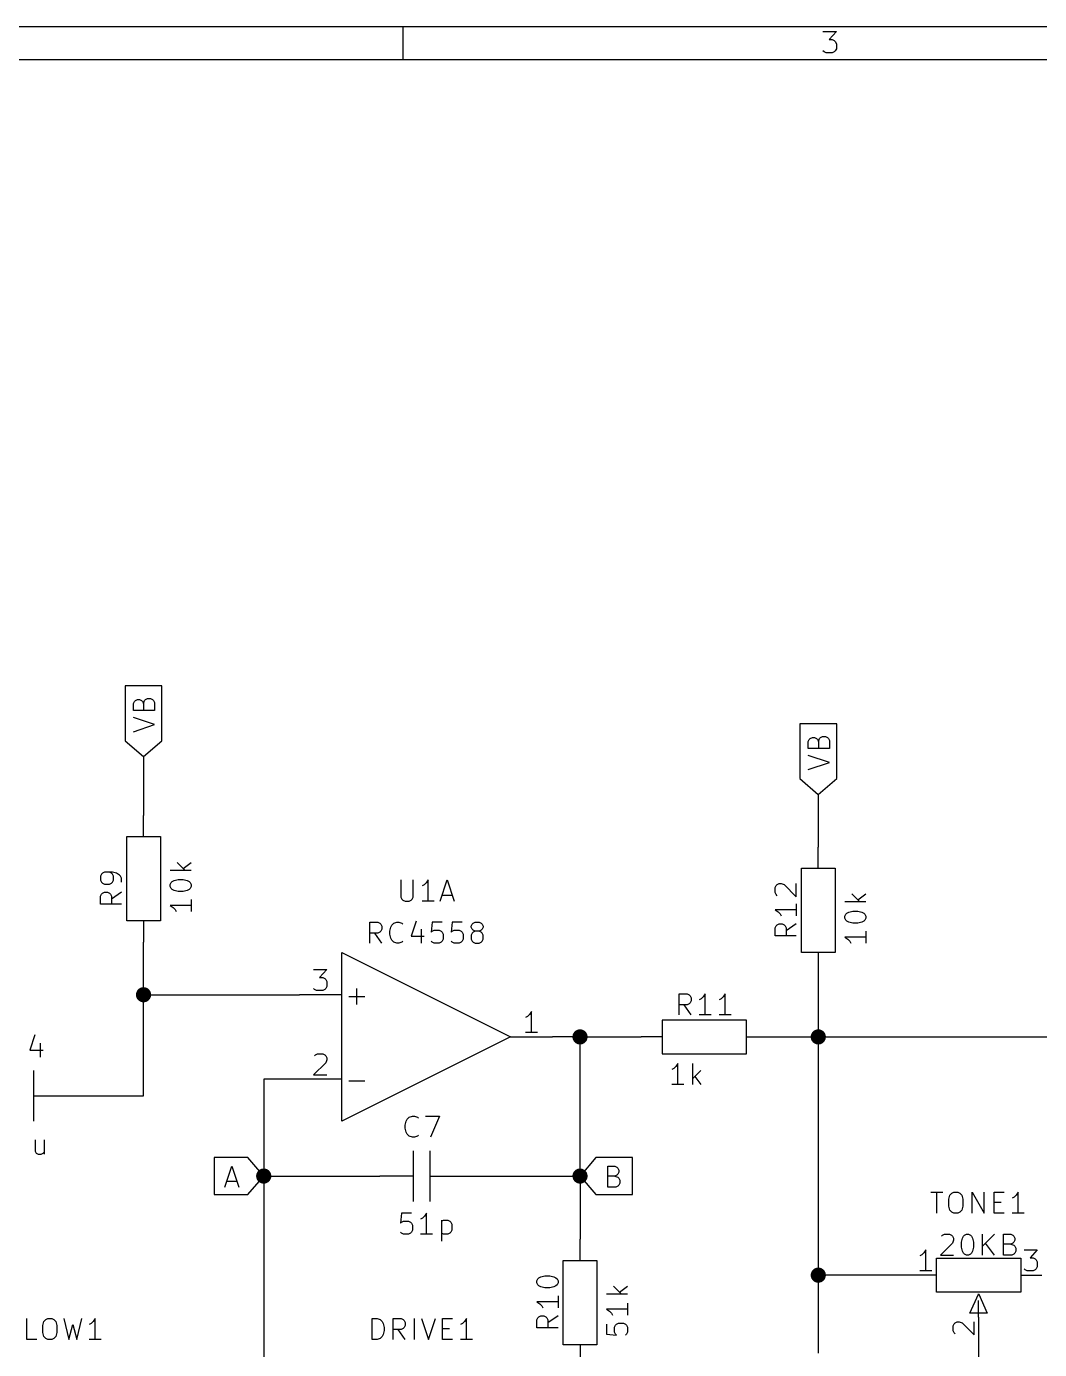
# Model space of a CAD drawing. Extents: x 0.4 to 11.3, y -11.3 to -0.4.
# Drawn here: x 3.437 to 5.84, y -3.531 to -0.394 of the extents above; entities that cross this region are included whole.
import ezdxf

# ---------------------------------------------------------------- set-up
doc = ezdxf.new("R2010")
doc.units = 0
doc.header["$MEASUREMENT"] = 0
for name, color, linetype in [('CYAN2', 4, 'CONTINUOUS'), ('GREEN3', 91, 'CONTINUOUS'), ('LYELLOW', 51, 'CONTINUOUS'), ('RED2', 1, 'CONTINUOUS'), ('RED3', 11, 'CONTINUOUS')]:
    doc.layers.add(name, color=color, linetype=linetype)

msp = doc.modelspace()

# ---------------------------------------------------------------- linework, layer by layer
at = {"layer": 'CYAN2', "linetype": 'CONTINUOUS'}
for p, q in [((3.79447, -2.37599), (3.81352, -2.39504)), ((3.80876, -2.39028), (3.8278, -2.37599)), ((3.61519, -2.40385), (3.6128, -2.40861)), ((3.6128, -2.40861), (3.6128, -2.41813)), ((3.61757, -2.40146), (3.61519, -2.40385)), ((3.62233, -2.39908), (3.61757, -2.40146)), ((3.64137, -2.39908), (3.62233, -2.39908)), ((3.639, -2.40146), (3.63423, -2.39908)), ((3.64137, -2.40385), (3.639, -2.40146)), ((3.6509, -2.40146), (3.64137, -2.39908)), ((3.64376, -2.40861), (3.64137, -2.40385)), ((3.64376, -2.41813), (3.64376, -2.40861)), ((3.65804, -2.40623), (3.6509, -2.40146)), ((3.66043, -2.40861), (3.65804, -2.40623)), ((3.6628, -2.41337), (3.66043, -2.40861)), ((3.6628, -2.42289), (3.6628, -2.41337)), ((3.8278, -2.39504), (3.7778, -2.39504)), ((3.6128, -2.41813), (3.61519, -2.42289)), ((3.61519, -2.42289), (3.61757, -2.42528)), ((3.61757, -2.42528), (3.62233, -2.42765)), ((3.61757, -2.44908), (3.62233, -2.4467)), ((3.62233, -2.42765), (3.63423, -2.42765)), ((3.62233, -2.4467), (3.62947, -2.4467)), ((3.62947, -2.4467), (3.63423, -2.44908)), ((3.63423, -2.42765), (3.639, -2.42528)), ((3.639, -2.42528), (3.64137, -2.42289)), ((3.6628, -2.4467), (3.639, -2.46337)), ((3.64137, -2.42289), (3.64376, -2.41813)), ((3.7778, -2.42837), (3.78019, -2.42361)), ((3.7778, -2.43313), (3.7778, -2.42837)), ((3.78019, -2.43789), (3.7778, -2.43313)), ((3.78019, -2.42361), (3.78257, -2.42123)), ((3.78257, -2.44028), (3.78019, -2.43789)), ((3.78257, -2.42123), (3.78733, -2.41885)), ((3.78733, -2.44266), (3.78257, -2.44028)), ((3.78733, -2.41885), (3.79685, -2.41646)), ((3.79685, -2.44504), (3.78733, -2.44266)), ((3.79685, -2.41646), (3.80876, -2.41646)), ((3.80876, -2.44504), (3.79685, -2.44504)), ((3.80876, -2.41646), (3.81828, -2.41885)), ((3.81828, -2.44266), (3.80876, -2.44504)), ((3.81828, -2.41885), (3.82304, -2.42123)), ((3.82304, -2.44028), (3.81828, -2.44266)), ((3.82304, -2.42123), (3.82543, -2.42361)), ((3.82543, -2.43789), (3.82304, -2.44028)), ((3.82543, -2.42361), (3.8278, -2.42837)), ((3.8278, -2.43313), (3.82543, -2.43789)), ((3.8278, -2.42837), (3.8278, -2.43313)), ((4.32547, -2.4178), (4.32547, -2.45828)), ((4.32547, -2.4178), (4.32547, -2.45828)), ((4.35404, -2.45828), (4.35404, -2.4178)), ((4.35404, -2.45828), (4.35404, -2.4178)), ((4.38024, -2.42971), (4.37548, -2.43209)), ((4.38024, -2.42971), (4.37548, -2.43209)), ((4.385, -2.42495), (4.38024, -2.42971)), ((4.385, -2.42495), (4.38024, -2.42971)), ((4.38976, -2.4178), (4.385, -2.42495)), ((4.38976, -2.4178), (4.385, -2.42495)), ((4.38976, -2.4678), (4.38976, -2.4178)), ((4.38976, -2.4678), (4.38976, -2.4178)), ((4.41833, -2.4678), (4.435, -2.4178)), ((4.41833, -2.4678), (4.435, -2.4178)), ((4.435, -2.4178), (4.45167, -2.4678)), ((4.435, -2.4178), (4.45167, -2.4678)), ((5.2128, -2.43599), (5.21519, -2.43123)), ((5.2128, -2.4479), (5.2128, -2.43599)), ((5.21519, -2.43123), (5.21757, -2.42885)), ((5.21757, -2.42885), (5.22233, -2.42647)), ((5.22233, -2.42647), (5.22709, -2.42647)), ((5.22709, -2.42647), (5.23423, -2.42885)), ((5.23423, -2.42885), (5.2628, -2.45742)), ((5.2628, -2.45742), (5.2628, -2.42647)), ((3.6128, -2.45623), (3.61519, -2.45146)), ((3.6128, -2.47528), (3.6128, -2.45623)), ((3.6628, -2.47528), (3.6128, -2.47528)), ((3.61519, -2.45146), (3.61757, -2.44908)), ((3.63423, -2.44908), (3.63661, -2.45146)), ((3.63661, -2.45146), (3.639, -2.45623)), ((3.639, -2.45623), (3.639, -2.47528)), ((3.8278, -2.47837), (3.7778, -2.47837)), ((3.7778, -2.47837), (3.78495, -2.48313)), ((3.8278, -2.46408), (3.8278, -2.49265)), ((4.32547, -2.45828), (4.32785, -2.46304)), ((4.32547, -2.45828), (4.32785, -2.46304)), ((4.32785, -2.46304), (4.33024, -2.46543)), ((4.32785, -2.46304), (4.33024, -2.46543)), ((4.33024, -2.46543), (4.335, -2.4678)), ((4.33024, -2.46543), (4.335, -2.4678)), ((4.335, -2.4678), (4.34452, -2.4678)), ((4.335, -2.4678), (4.34452, -2.4678)), ((4.34452, -2.4678), (4.34928, -2.46543)), ((4.34452, -2.4678), (4.34928, -2.46543)), ((4.34928, -2.46543), (4.35167, -2.46304)), ((4.34928, -2.46543), (4.35167, -2.46304)), ((4.35167, -2.46304), (4.35404, -2.45828)), ((4.35167, -2.46304), (4.35404, -2.45828)), ((4.40405, -2.4678), (4.37548, -2.4678)), ((4.40405, -2.4678), (4.37548, -2.4678)), ((4.42309, -2.45352), (4.4469, -2.45352)), ((4.42309, -2.45352), (4.4469, -2.45352)), ((5.21519, -2.45266), (5.2128, -2.4479)), ((5.21757, -2.45504), (5.21519, -2.45266)), ((5.2628, -2.47409), (5.2628, -2.50266)), ((5.4278, -2.47004), (5.3778, -2.47004)), ((5.39447, -2.45099), (5.41352, -2.47004)), ((5.40876, -2.46528), (5.4278, -2.45099)), ((3.78495, -2.48313), (3.78971, -2.48789)), ((3.78971, -2.48789), (3.79209, -2.49265)), ((5.2628, -2.48837), (5.2128, -2.48837)), ((5.2128, -2.48837), (5.21995, -2.49313)), ((5.21995, -2.49313), (5.22471, -2.4979)), ((5.22471, -2.4979), (5.22709, -2.50266)), ((5.3778, -2.50337), (5.38019, -2.49861)), ((5.3778, -2.50813), (5.3778, -2.50337)), ((5.38019, -2.51289), (5.3778, -2.50813)), ((5.38019, -2.49861), (5.38257, -2.49623)), ((5.38257, -2.49623), (5.38733, -2.49385)), ((5.38733, -2.49385), (5.39685, -2.49146)), ((5.39685, -2.49146), (5.40876, -2.49146)), ((5.40876, -2.49146), (5.41828, -2.49385)), ((5.41828, -2.49385), (5.42304, -2.49623)), ((5.42304, -2.49623), (5.42543, -2.49861)), ((5.42543, -2.49861), (5.4278, -2.50337)), ((5.4278, -2.50813), (5.42543, -2.51289)), ((5.4278, -2.50337), (5.4278, -2.50813)), ((4.25167, -2.5678), (4.25167, -2.5178)), ((4.25167, -2.5178), (4.27071, -2.5178)), ((4.25167, -2.5678), (4.25167, -2.5178)), ((4.25167, -2.5178), (4.27071, -2.5178)), ((4.27071, -2.5178), (4.27548, -2.52019)), ((4.27071, -2.5178), (4.27548, -2.52019)), ((4.27548, -2.52019), (4.27786, -2.52257)), ((4.27548, -2.52019), (4.27786, -2.52257)), ((4.27786, -2.53923), (4.27548, -2.54161)), ((4.27786, -2.53923), (4.27548, -2.54161)), ((4.27786, -2.52257), (4.28024, -2.52733)), ((4.27786, -2.52257), (4.28024, -2.52733)), ((4.28024, -2.53447), (4.27786, -2.53923)), ((4.28024, -2.53447), (4.27786, -2.53923)), ((4.28024, -2.52733), (4.28024, -2.53447)), ((4.28024, -2.52733), (4.28024, -2.53447)), ((4.29929, -2.53923), (4.30167, -2.52971)), ((4.29929, -2.53923), (4.30167, -2.52971)), ((4.29929, -2.54637), (4.29929, -2.53923)), ((4.29929, -2.54637), (4.29929, -2.53923)), ((4.30167, -2.52971), (4.30405, -2.52495)), ((4.30167, -2.52971), (4.30405, -2.52495)), ((4.30405, -2.52495), (4.30881, -2.52019)), ((4.30405, -2.52495), (4.30881, -2.52019)), ((4.30881, -2.52019), (4.31595, -2.5178)), ((4.30881, -2.52019), (4.31595, -2.5178)), ((4.31595, -2.5178), (4.32071, -2.5178)), ((4.31595, -2.5178), (4.32071, -2.5178)), ((4.32071, -2.5178), (4.32786, -2.52019)), ((4.32071, -2.5178), (4.32786, -2.52019)), ((4.32786, -2.52019), (4.33024, -2.52257)), ((4.32786, -2.52019), (4.33024, -2.52257)), ((4.36119, -2.51543), (4.34929, -2.55114)), ((4.36119, -2.51543), (4.34929, -2.55114)), ((4.37309, -2.53447), (4.37309, -2.5678)), ((4.37309, -2.53447), (4.37309, -2.5678)), ((4.39928, -2.5178), (4.39691, -2.54161)), ((4.39928, -2.5178), (4.39691, -2.54161)), ((4.39691, -2.54161), (4.39928, -2.53923)), ((4.39691, -2.54161), (4.39928, -2.53923)), ((4.42309, -2.5178), (4.39928, -2.5178)), ((4.42309, -2.5178), (4.39928, -2.5178)), ((4.39928, -2.53923), (4.40405, -2.53685)), ((4.39928, -2.53923), (4.40405, -2.53685)), ((4.40405, -2.53685), (4.41595, -2.53685)), ((4.40405, -2.53685), (4.41595, -2.53685)), ((4.41595, -2.53685), (4.42071, -2.53923)), ((4.41595, -2.53685), (4.42071, -2.53923)), ((4.42071, -2.53923), (4.42309, -2.54161)), ((4.42071, -2.53923), (4.42309, -2.54161)), ((4.4469, -2.5178), (4.44452, -2.54161)), ((4.4469, -2.5178), (4.44452, -2.54161)), ((4.44452, -2.54161), (4.4469, -2.53923)), ((4.44452, -2.54161), (4.4469, -2.53923)), ((4.47071, -2.5178), (4.4469, -2.5178)), ((4.47071, -2.5178), (4.4469, -2.5178)), ((4.4469, -2.53923), (4.45167, -2.53685)), ((4.4469, -2.53923), (4.45167, -2.53685)), ((4.45167, -2.53685), (4.46357, -2.53685)), ((4.45167, -2.53685), (4.46357, -2.53685)), ((4.46357, -2.53685), (4.46833, -2.53923)), ((4.46357, -2.53685), (4.46833, -2.53923)), ((4.46833, -2.53923), (4.47071, -2.54161)), ((4.46833, -2.53923), (4.47071, -2.54161)), ((4.49214, -2.52733), (4.49452, -2.52257)), ((4.49214, -2.52733), (4.49452, -2.52257)), ((4.49214, -2.52971), (4.49214, -2.52733)), ((4.49214, -2.52971), (4.49214, -2.52733)), ((4.49452, -2.53447), (4.49214, -2.52971)), ((4.49452, -2.53447), (4.49214, -2.52971)), ((4.49452, -2.52257), (4.4969, -2.52019)), ((4.49452, -2.52257), (4.4969, -2.52019)), ((4.4969, -2.53685), (4.49452, -2.53447)), ((4.4969, -2.53685), (4.49452, -2.53447)), ((4.4969, -2.52019), (4.50167, -2.5178)), ((4.4969, -2.52019), (4.50167, -2.5178)), ((4.50167, -2.53923), (4.4969, -2.53685)), ((4.50167, -2.53923), (4.4969, -2.53685)), ((4.50167, -2.53923), (4.4969, -2.54161)), ((4.50167, -2.53923), (4.4969, -2.54161)), ((4.50167, -2.5178), (4.51119, -2.5178)), ((4.50167, -2.5178), (4.51119, -2.5178)), ((4.51119, -2.53923), (4.50167, -2.53923)), ((4.51119, -2.53923), (4.50167, -2.53923)), ((4.51119, -2.5178), (4.51595, -2.52019)), ((4.51119, -2.5178), (4.51595, -2.52019)), ((4.51595, -2.53685), (4.51119, -2.53923)), ((4.51595, -2.53685), (4.51119, -2.53923)), ((4.51595, -2.54161), (4.51119, -2.53923)), ((4.51595, -2.54161), (4.51119, -2.53923)), ((4.51595, -2.52019), (4.51833, -2.52257)), ((4.51595, -2.52019), (4.51833, -2.52257)), ((4.51833, -2.53447), (4.51595, -2.53685)), ((4.51833, -2.53447), (4.51595, -2.53685)), ((4.51833, -2.52257), (4.52071, -2.52733)), ((4.51833, -2.52257), (4.52071, -2.52733)), ((4.52071, -2.52971), (4.51833, -2.53447)), ((4.52071, -2.52971), (4.51833, -2.53447)), ((4.52071, -2.52733), (4.52071, -2.52971)), ((4.52071, -2.52733), (4.52071, -2.52971)), ((5.2128, -2.53123), (5.21519, -2.52647)), ((5.2128, -2.55028), (5.2128, -2.53123)), ((5.21519, -2.52647), (5.21757, -2.52409)), ((5.21757, -2.52409), (5.22233, -2.52171)), ((5.22233, -2.52171), (5.22947, -2.52171)), ((5.22947, -2.52171), (5.23423, -2.52409)), ((5.23423, -2.52409), (5.23661, -2.52647)), ((5.23661, -2.52647), (5.239, -2.53123)), ((5.2628, -2.52171), (5.239, -2.53837)), ((5.239, -2.53123), (5.239, -2.55028)), ((5.38257, -2.51528), (5.38019, -2.51289)), ((5.38733, -2.51766), (5.38257, -2.51528)), ((5.39685, -2.52004), (5.38733, -2.51766)), ((5.40876, -2.52004), (5.39685, -2.52004)), ((5.41828, -2.51766), (5.40876, -2.52004)), ((5.42304, -2.51528), (5.41828, -2.51766)), ((5.42543, -2.51289), (5.42304, -2.51528)), ((5.4278, -2.53908), (5.4278, -2.56765)), ((4.27071, -2.544), (4.25167, -2.544)), ((4.27071, -2.544), (4.25167, -2.544)), ((4.28024, -2.5678), (4.26357, -2.544)), ((4.28024, -2.5678), (4.26357, -2.544)), ((4.27548, -2.54161), (4.27071, -2.544)), ((4.27548, -2.54161), (4.27071, -2.544)), ((4.30167, -2.5559), (4.29929, -2.54637)), ((4.30167, -2.5559), (4.29929, -2.54637)), ((4.30405, -2.56066), (4.30167, -2.5559)), ((4.30405, -2.56066), (4.30167, -2.5559)), ((4.30881, -2.56543), (4.30405, -2.56066)), ((4.30881, -2.56543), (4.30405, -2.56066)), ((4.31595, -2.5678), (4.30881, -2.56543)), ((4.31595, -2.5678), (4.30881, -2.56543)), ((4.32071, -2.5678), (4.31595, -2.5678)), ((4.32071, -2.5678), (4.31595, -2.5678)), ((4.32786, -2.56543), (4.32071, -2.5678)), ((4.32786, -2.56543), (4.32071, -2.5678)), ((4.33024, -2.56304), (4.32786, -2.56543)), ((4.33024, -2.56304), (4.32786, -2.56543)), ((4.34929, -2.55114), (4.38024, -2.55114)), ((4.34929, -2.55114), (4.38024, -2.55114)), ((4.39928, -2.56543), (4.39691, -2.56304)), ((4.39928, -2.56543), (4.39691, -2.56304)), ((4.40405, -2.5678), (4.39928, -2.56543)), ((4.40405, -2.5678), (4.39928, -2.56543)), ((4.41595, -2.5678), (4.40405, -2.5678)), ((4.41595, -2.5678), (4.40405, -2.5678)), ((4.42071, -2.56543), (4.41595, -2.5678)), ((4.42071, -2.56543), (4.41595, -2.5678)), ((4.42309, -2.56304), (4.42071, -2.56543)), ((4.42309, -2.56304), (4.42071, -2.56543)), ((4.42309, -2.54161), (4.42548, -2.54637)), ((4.42309, -2.54161), (4.42548, -2.54637)), ((4.42548, -2.55828), (4.42309, -2.56304)), ((4.42548, -2.55828), (4.42309, -2.56304)), ((4.42548, -2.54637), (4.42548, -2.55828)), ((4.42548, -2.54637), (4.42548, -2.55828)), ((4.4469, -2.56543), (4.44452, -2.56304)), ((4.4469, -2.56543), (4.44452, -2.56304)), ((4.45167, -2.5678), (4.4469, -2.56543)), ((4.45167, -2.5678), (4.4469, -2.56543)), ((4.46357, -2.5678), (4.45167, -2.5678)), ((4.46357, -2.5678), (4.45167, -2.5678)), ((4.46833, -2.56543), (4.46357, -2.5678)), ((4.46833, -2.56543), (4.46357, -2.5678)), ((4.47071, -2.56304), (4.46833, -2.56543)), ((4.47071, -2.56304), (4.46833, -2.56543)), ((4.47071, -2.54161), (4.47309, -2.54637)), ((4.47071, -2.54161), (4.47309, -2.54637)), ((4.47309, -2.55828), (4.47071, -2.56304)), ((4.47309, -2.55828), (4.47071, -2.56304)), ((4.47309, -2.54637), (4.47309, -2.55828)), ((4.47309, -2.54637), (4.47309, -2.55828)), ((4.49452, -2.544), (4.49214, -2.54876)), ((4.49452, -2.544), (4.49214, -2.54876)), ((4.49214, -2.54876), (4.49214, -2.55828)), ((4.49214, -2.54876), (4.49214, -2.55828)), ((4.49214, -2.55828), (4.49452, -2.56304)), ((4.49214, -2.55828), (4.49452, -2.56304)), ((4.4969, -2.54161), (4.49452, -2.544)), ((4.4969, -2.54161), (4.49452, -2.544)), ((4.49452, -2.56304), (4.4969, -2.56543)), ((4.49452, -2.56304), (4.4969, -2.56543)), ((4.4969, -2.56543), (4.50167, -2.5678)), ((4.4969, -2.56543), (4.50167, -2.5678)), ((4.50167, -2.5678), (4.51119, -2.5678)), ((4.50167, -2.5678), (4.51119, -2.5678)), ((4.51119, -2.5678), (4.51595, -2.56543)), ((4.51119, -2.5678), (4.51595, -2.56543)), ((4.51833, -2.544), (4.51595, -2.54161)), ((4.51833, -2.544), (4.51595, -2.54161)), ((4.51595, -2.56543), (4.51833, -2.56304)), ((4.51595, -2.56543), (4.51833, -2.56304)), ((4.52071, -2.54876), (4.51833, -2.544)), ((4.52071, -2.54876), (4.51833, -2.544)), ((4.51833, -2.56304), (4.52071, -2.55828)), ((4.51833, -2.56304), (4.52071, -2.55828)), ((4.52071, -2.55828), (4.52071, -2.54876)), ((4.52071, -2.55828), (4.52071, -2.54876)), ((5.2628, -2.55028), (5.2128, -2.55028)), ((5.4278, -2.55337), (5.3778, -2.55337)), ((5.3778, -2.55337), (5.38495, -2.55813)), ((5.38495, -2.55813), (5.38971, -2.56289)), ((5.38971, -2.56289), (5.39209, -2.56765)), ((4.2019, -2.69408), (4.24, -2.69408)), ((4.2019, -2.69408), (4.24, -2.69408)), ((4.22095, -2.71313), (4.22095, -2.67504)), ((4.22095, -2.71313), (4.22095, -2.67504)), ((4.98472, -2.7378), (4.98472, -2.6878)), ((4.98472, -2.6878), (5.00376, -2.6878)), ((5.00376, -2.6878), (5.00853, -2.69019)), ((5.00853, -2.69019), (5.01091, -2.69257)), ((5.01091, -2.69257), (5.01329, -2.69733)), ((5.01329, -2.69733), (5.01329, -2.70447)), ((5.04186, -2.69495), (5.0371, -2.69971)), ((5.04662, -2.6878), (5.04186, -2.69495)), ((5.04662, -2.7378), (5.04662, -2.6878)), ((5.08948, -2.69495), (5.08472, -2.69971)), ((5.09424, -2.6878), (5.08948, -2.69495)), ((5.09424, -2.7378), (5.09424, -2.6878)), ((5.00376, -2.714), (4.98472, -2.714)), ((5.01329, -2.7378), (4.99662, -2.714)), ((5.00853, -2.71161), (5.00376, -2.714)), ((5.01091, -2.70923), (5.00853, -2.71161)), ((5.01329, -2.70447), (5.01091, -2.70923)), ((5.0371, -2.69971), (5.03234, -2.70209)), ((5.08472, -2.69971), (5.07996, -2.70209)), ((5.06091, -2.7378), (5.03234, -2.7378)), ((5.10853, -2.7378), (5.07996, -2.7378)), ((3.45761, -2.78543), (3.44571, -2.82114)), ((3.45761, -2.78543), (3.44571, -2.82114)), ((3.44571, -2.82114), (3.47666, -2.82114)), ((3.44571, -2.82114), (3.47666, -2.82114)), ((3.46952, -2.80447), (3.46952, -2.8378)), ((3.46952, -2.80447), (3.46952, -2.8378)), ((4.98162, -2.8528), (4.97686, -2.85995)), ((4.98162, -2.9028), (4.98162, -2.8528)), ((5.01733, -2.9028), (5.01733, -2.8528)), ((4.9721, -2.86471), (4.96734, -2.86709)), ((4.97686, -2.85995), (4.9721, -2.86471)), ((5.03638, -2.86947), (5.01733, -2.88852)), ((5.0221, -2.88376), (5.03638, -2.9028)), ((4.2019, -2.89408), (4.24, -2.89408)), ((4.2019, -2.89408), (4.24, -2.89408)), ((4.99591, -2.9028), (4.96734, -2.9028)), ((4.34047, -2.98495), (4.34524, -2.98019)), ((4.34047, -2.98495), (4.34524, -2.98019)), ((4.34524, -2.98019), (4.35238, -2.9778)), ((4.34524, -2.98019), (4.35238, -2.9778)), ((4.35238, -2.9778), (4.35714, -2.9778)), ((4.35238, -2.9778), (4.35714, -2.9778)), ((4.35714, -2.9778), (4.36428, -2.98019)), ((4.35714, -2.9778), (4.36428, -2.98019)), ((4.36428, -2.98019), (4.36666, -2.98257)), ((4.36428, -2.98019), (4.36666, -2.98257)), ((4.38333, -2.9778), (4.41666, -2.9778)), ((4.38333, -2.9778), (4.41666, -2.9778)), ((4.41666, -2.9778), (4.39524, -3.0278)), ((4.41666, -2.9778), (4.39524, -3.0278)), ((4.33571, -2.99923), (4.33809, -2.98971)), ((4.33571, -2.99923), (4.33809, -2.98971)), ((4.33571, -3.00637), (4.33571, -2.99923)), ((4.33571, -3.00637), (4.33571, -2.99923)), ((4.33809, -3.0159), (4.33571, -3.00637)), ((4.33809, -3.0159), (4.33571, -3.00637)), ((4.33809, -2.98971), (4.34047, -2.98495)), ((4.33809, -2.98971), (4.34047, -2.98495)), ((3.45809, -3.03447), (3.45809, -3.06066)), ((3.45809, -3.03447), (3.45809, -3.06066)), ((3.47952, -3.03447), (3.47952, -3.0678)), ((3.47952, -3.03447), (3.47952, -3.0678)), ((4.34047, -3.02066), (4.33809, -3.0159)), ((4.34047, -3.02066), (4.33809, -3.0159)), ((4.34524, -3.02543), (4.34047, -3.02066)), ((4.34524, -3.02543), (4.34047, -3.02066)), ((4.35238, -3.0278), (4.34524, -3.02543)), ((4.35238, -3.0278), (4.34524, -3.02543)), ((4.35714, -3.0278), (4.35238, -3.0278)), ((4.35714, -3.0278), (4.35238, -3.0278)), ((4.36428, -3.02543), (4.35714, -3.0278)), ((4.36428, -3.02543), (4.35714, -3.0278)), ((4.36666, -3.02304), (4.36428, -3.02543)), ((4.36666, -3.02304), (4.36428, -3.02543)), ((3.45809, -3.06066), (3.46047, -3.06543)), ((3.45809, -3.06066), (3.46047, -3.06543)), ((3.46047, -3.06543), (3.46524, -3.0678)), ((3.46047, -3.06543), (3.46524, -3.0678)), ((3.46524, -3.0678), (3.47238, -3.0678)), ((3.46524, -3.0678), (3.47238, -3.0678)), ((3.47238, -3.0678), (3.47714, -3.06543)), ((3.47238, -3.0678), (3.47714, -3.06543)), ((3.47714, -3.06543), (3.47952, -3.06304)), ((3.47714, -3.06543), (3.47952, -3.06304)), ((5.5819, -3.1578), (5.61047, -3.1578)), ((5.59619, -3.2078), (5.59619, -3.1578)), ((5.62476, -3.17447), (5.62714, -3.16495)), ((5.62714, -3.16495), (5.6319, -3.16019)), ((5.6319, -3.16019), (5.63666, -3.1578)), ((5.63666, -3.1578), (5.64619, -3.1578)), ((5.64619, -3.1578), (5.65095, -3.16019)), ((5.65095, -3.16019), (5.65571, -3.16495)), ((5.65571, -3.16495), (5.65809, -3.17447)), ((5.67952, -3.2078), (5.67952, -3.1578)), ((5.67952, -3.1578), (5.70809, -3.2078)), ((5.70809, -3.2078), (5.70809, -3.1578)), ((5.7319, -3.2078), (5.7319, -3.1578)), ((5.7319, -3.1578), (5.75571, -3.1578)), ((5.78428, -3.16495), (5.77952, -3.16971)), ((5.78904, -3.1578), (5.78428, -3.16495)), ((5.78904, -3.2078), (5.78904, -3.1578)), ((5.62476, -3.19114), (5.62476, -3.17447)), ((5.62714, -3.20066), (5.62476, -3.19114)), ((5.65809, -3.19114), (5.65571, -3.20066)), ((5.65809, -3.17447), (5.65809, -3.19114)), ((5.7319, -3.18161), (5.74857, -3.18161)), ((5.77952, -3.16971), (5.77476, -3.17209)), ((4.32667, -3.2078), (4.32429, -3.23161)), ((4.32667, -3.2078), (4.32429, -3.23161)), ((4.32429, -3.23161), (4.32667, -3.22923)), ((4.32429, -3.23161), (4.32667, -3.22923)), ((4.35048, -3.2078), (4.32667, -3.2078)), ((4.35048, -3.2078), (4.32667, -3.2078)), ((4.32667, -3.22923), (4.33143, -3.22685)), ((4.32667, -3.22923), (4.33143, -3.22685)), ((4.33143, -3.22685), (4.34333, -3.22685)), ((4.33143, -3.22685), (4.34333, -3.22685)), ((4.34333, -3.22685), (4.34809, -3.22923)), ((4.34333, -3.22685), (4.34809, -3.22923)), ((4.34809, -3.22923), (4.35048, -3.23161)), ((4.34809, -3.22923), (4.35048, -3.23161)), ((4.35048, -3.23161), (4.35286, -3.23637)), ((4.35048, -3.23161), (4.35286, -3.23637)), ((4.37667, -3.21971), (4.37191, -3.22209)), ((4.37667, -3.21971), (4.37191, -3.22209)), ((4.38143, -3.21495), (4.37667, -3.21971)), ((4.38143, -3.21495), (4.37667, -3.21971)), ((4.38619, -3.2078), (4.38143, -3.21495)), ((4.38619, -3.2078), (4.38143, -3.21495)), ((4.38619, -3.2578), (4.38619, -3.2078)), ((4.38619, -3.2578), (4.38619, -3.2078)), ((4.4219, -3.22447), (4.4219, -3.27447)), ((4.4219, -3.22685), (4.42667, -3.22447)), ((4.4219, -3.22447), (4.4219, -3.27447)), ((4.4219, -3.22685), (4.42667, -3.22447)), ((4.42667, -3.22447), (4.43619, -3.22447)), ((4.42667, -3.22447), (4.43619, -3.22447)), ((4.43619, -3.22447), (4.44095, -3.22685)), ((4.43619, -3.22447), (4.44095, -3.22685)), ((4.44095, -3.22685), (4.44333, -3.22923)), ((4.44095, -3.22685), (4.44333, -3.22923)), ((4.44333, -3.22923), (4.44571, -3.234)), ((4.44333, -3.22923), (4.44571, -3.234)), ((5.6319, -3.20543), (5.62714, -3.20066)), ((5.63666, -3.2078), (5.6319, -3.20543)), ((5.64619, -3.2078), (5.63666, -3.2078)), ((5.65095, -3.20543), (5.64619, -3.2078)), ((5.65571, -3.20066), (5.65095, -3.20543)), ((5.75571, -3.2078), (5.7319, -3.2078)), ((5.80333, -3.2078), (5.77476, -3.2078)), ((4.32667, -3.25543), (4.32429, -3.25304)), ((4.32667, -3.25543), (4.32429, -3.25304)), ((4.33143, -3.2578), (4.32667, -3.25543)), ((4.33143, -3.2578), (4.32667, -3.25543)), ((4.34333, -3.2578), (4.33143, -3.2578)), ((4.34333, -3.2578), (4.33143, -3.2578)), ((4.34809, -3.25543), (4.34333, -3.2578)), ((4.34809, -3.25543), (4.34333, -3.2578)), ((4.35048, -3.25304), (4.34809, -3.25543)), ((4.35048, -3.25304), (4.34809, -3.25543)), ((4.35286, -3.24828), (4.35048, -3.25304)), ((4.35286, -3.24828), (4.35048, -3.25304)), ((4.35286, -3.23637), (4.35286, -3.24828)), ((4.35286, -3.23637), (4.35286, -3.24828)), ((4.40048, -3.2578), (4.37191, -3.2578)), ((4.40048, -3.2578), (4.37191, -3.2578)), ((4.42667, -3.2578), (4.4219, -3.25543)), ((4.42667, -3.2578), (4.4219, -3.25543)), ((4.43619, -3.2578), (4.42667, -3.2578)), ((4.43619, -3.2578), (4.42667, -3.2578)), ((4.44095, -3.25543), (4.43619, -3.2578)), ((4.44095, -3.25543), (4.43619, -3.2578)), ((4.44333, -3.25304), (4.44095, -3.25543)), ((4.44333, -3.25304), (4.44095, -3.25543)), ((4.44571, -3.24828), (4.44333, -3.25304)), ((4.44571, -3.24828), (4.44333, -3.25304)), ((4.44571, -3.234), (4.44571, -3.24828)), ((4.44571, -3.234), (4.44571, -3.24828)), ((5.60691, -3.26257), (5.60928, -3.26019)), ((5.60928, -3.26019), (5.61405, -3.2578)), ((5.61405, -3.2578), (5.62595, -3.2578)), ((5.62595, -3.2578), (5.63071, -3.26019)), ((5.63071, -3.26019), (5.63309, -3.26257)), ((5.63309, -3.26257), (5.63548, -3.26733)), ((5.6569, -3.26733), (5.65928, -3.26257)), ((5.65928, -3.26257), (5.66167, -3.26019)), ((5.66167, -3.26019), (5.66643, -3.2578)), ((5.66643, -3.2578), (5.67119, -3.2578)), ((5.67119, -3.2578), (5.67595, -3.26019)), ((5.67595, -3.26019), (5.67833, -3.26257)), ((5.67833, -3.26257), (5.68071, -3.26733)), ((5.70452, -3.3078), (5.70452, -3.2578)), ((5.73309, -3.2578), (5.70452, -3.28637)), ((5.75452, -3.3078), (5.75452, -3.2578)), ((5.75452, -3.2578), (5.77119, -3.2578)), ((5.77119, -3.2578), (5.77595, -3.26019)), ((5.77595, -3.26019), (5.77833, -3.26257)), ((5.77833, -3.26257), (5.78071, -3.26733)), ((5.63309, -3.27923), (5.60452, -3.3078)), ((5.63548, -3.27209), (5.63309, -3.27923)), ((5.63548, -3.26733), (5.63548, -3.27209)), ((5.65452, -3.27685), (5.6569, -3.26733)), ((5.65452, -3.28876), (5.65452, -3.27685)), ((5.6569, -3.29828), (5.65452, -3.28876)), ((5.68071, -3.26733), (5.68309, -3.27685)), ((5.68309, -3.28876), (5.68071, -3.29828)), ((5.68309, -3.27685), (5.68309, -3.28876)), ((5.73309, -3.3078), (5.71167, -3.27923)), ((5.77119, -3.28161), (5.75452, -3.28161)), ((5.77595, -3.27923), (5.77119, -3.28161)), ((5.77119, -3.28161), (5.77833, -3.284)), ((5.77833, -3.27685), (5.77595, -3.27923)), ((5.78071, -3.27209), (5.77833, -3.27685)), ((5.77833, -3.284), (5.78071, -3.28637)), ((5.78071, -3.26733), (5.78071, -3.27209)), ((5.78071, -3.28637), (5.78309, -3.29114)), ((5.78309, -3.29114), (5.78309, -3.29828)), ((5.60452, -3.3078), (5.63548, -3.3078)), ((5.65928, -3.30304), (5.6569, -3.29828)), ((5.66167, -3.30543), (5.65928, -3.30304)), ((5.66643, -3.3078), (5.66167, -3.30543)), ((5.67119, -3.3078), (5.66643, -3.3078)), ((5.67595, -3.30543), (5.67119, -3.3078)), ((5.67833, -3.30304), (5.67595, -3.30543)), ((5.68071, -3.29828), (5.67833, -3.30304)), ((5.77357, -3.3078), (5.75452, -3.3078)), ((5.77833, -3.30543), (5.77357, -3.3078)), ((5.78071, -3.30304), (5.77833, -3.30543)), ((5.78309, -3.29828), (5.78071, -3.30304)), ((4.65733, -3.35885), (4.66685, -3.35647)), ((4.66685, -3.35647), (4.67876, -3.35647)), ((4.67876, -3.35647), (4.68828, -3.35885)), ((4.6478, -3.36837), (4.65019, -3.36361)), ((4.6478, -3.37314), (4.6478, -3.36837)), ((4.65019, -3.3779), (4.6478, -3.37314)), ((4.65019, -3.36361), (4.65257, -3.36123)), ((4.65257, -3.38028), (4.65019, -3.3779)), ((4.65257, -3.36123), (4.65733, -3.35885)), ((4.65733, -3.38266), (4.65257, -3.38028)), ((4.66685, -3.38504), (4.65733, -3.38266)), ((4.67876, -3.38504), (4.66685, -3.38504)), ((4.68828, -3.38266), (4.67876, -3.38504)), ((4.68828, -3.35885), (4.69304, -3.36123)), ((4.69304, -3.38028), (4.68828, -3.38266)), ((4.69304, -3.36123), (4.69543, -3.36361)), ((4.69543, -3.3779), (4.69304, -3.38028)), ((4.69543, -3.36361), (4.6978, -3.36837)), ((4.6978, -3.37314), (4.69543, -3.3779)), ((4.6978, -3.36837), (4.6978, -3.37314)), ((4.82947, -3.38099), (4.84852, -3.40004)), ((4.84376, -3.39528), (4.8628, -3.38099)), ((4.6978, -3.41837), (4.6478, -3.41837)), ((4.6478, -3.41837), (4.65495, -3.42313)), ((4.6978, -3.40409), (4.6978, -3.43266)), ((4.8628, -3.40004), (4.8128, -3.40004)), ((4.65495, -3.42313), (4.65971, -3.4279)), ((4.65971, -3.4279), (4.66209, -3.43266)), ((4.8628, -3.43575), (4.8128, -3.43575)), ((4.8128, -3.43575), (4.81995, -3.44051)), ((4.81995, -3.44051), (4.82471, -3.44528)), ((4.82471, -3.44528), (4.82709, -3.45004)), ((4.8628, -3.42146), (4.8628, -3.45004)), ((3.43809, -3.5078), (3.43809, -3.4578)), ((3.47619, -3.47447), (3.47857, -3.46495)), ((3.47619, -3.49114), (3.47619, -3.47447)), ((3.47857, -3.46495), (3.48333, -3.46019)), ((3.48333, -3.46019), (3.48809, -3.4578)), ((3.48809, -3.4578), (3.49761, -3.4578)), ((3.49761, -3.4578), (3.50238, -3.46019)), ((3.50238, -3.46019), (3.50714, -3.46495)), ((3.50714, -3.46495), (3.50952, -3.47447)), ((3.50952, -3.47447), (3.50952, -3.49114)), ((3.52619, -3.4578), (3.53809, -3.5078)), ((3.53809, -3.5078), (3.54762, -3.47209)), ((3.54762, -3.47209), (3.55714, -3.5078)), ((3.55714, -3.5078), (3.56905, -3.4578)), ((3.59047, -3.46971), (3.58571, -3.47209)), ((3.59524, -3.46495), (3.59047, -3.46971)), ((3.6, -3.4578), (3.59524, -3.46495)), ((3.6, -3.5078), (3.6, -3.4578)), ((4.25714, -3.5078), (4.25714, -3.4578)), ((4.25714, -3.4578), (4.26904, -3.4578)), ((4.26904, -3.4578), (4.27619, -3.46019)), ((4.27619, -3.46019), (4.28095, -3.46495)), ((4.28095, -3.46495), (4.28333, -3.46971)), ((4.28333, -3.46971), (4.28571, -3.47923)), ((4.28571, -3.47923), (4.28571, -3.48637)), ((4.30714, -3.5078), (4.30714, -3.4578)), ((4.30714, -3.4578), (4.32619, -3.4578)), ((4.32619, -3.4578), (4.33095, -3.46019)), ((4.33095, -3.48161), (4.32619, -3.484)), ((4.33095, -3.46019), (4.33333, -3.46257)), ((4.33333, -3.47923), (4.33095, -3.48161)), ((4.33333, -3.46257), (4.33571, -3.46733)), ((4.33571, -3.47447), (4.33333, -3.47923)), ((4.33571, -3.46733), (4.33571, -3.47447)), ((4.35714, -3.5078), (4.35714, -3.4578)), ((4.37381, -3.4578), (4.39047, -3.5078)), ((4.39047, -3.5078), (4.40714, -3.4578)), ((4.42381, -3.5078), (4.42381, -3.4578)), ((4.42381, -3.4578), (4.44762, -3.4578)), ((4.42381, -3.48161), (4.44048, -3.48161)), ((4.47143, -3.46971), (4.46667, -3.47209)), ((4.47619, -3.46495), (4.47143, -3.46971)), ((4.48095, -3.4578), (4.47619, -3.46495)), ((4.48095, -3.5078), (4.48095, -3.4578)), ((4.6478, -3.46123), (4.65019, -3.45647)), ((4.6478, -3.48028), (4.6478, -3.46123)), ((4.6978, -3.48028), (4.6478, -3.48028)), ((4.65019, -3.45647), (4.65257, -3.45409)), ((4.65257, -3.45409), (4.65733, -3.45171)), ((4.65733, -3.45171), (4.66447, -3.45171)), ((4.66447, -3.45171), (4.66923, -3.45409)), ((4.66923, -3.45409), (4.67161, -3.45647)), ((4.67161, -3.45647), (4.674, -3.46123)), ((4.6978, -3.45171), (4.674, -3.46837)), ((4.674, -3.46123), (4.674, -3.48028)), ((4.8128, -3.47146), (4.8128, -3.49528)), ((4.83185, -3.47861), (4.83423, -3.47385)), ((4.83185, -3.49051), (4.83185, -3.47861)), ((4.83423, -3.47385), (4.83661, -3.47146)), ((4.83661, -3.47146), (4.84137, -3.46908)), ((4.84137, -3.46908), (4.85328, -3.46908)), ((4.85328, -3.46908), (4.85804, -3.47146)), ((4.85804, -3.47146), (4.86043, -3.47385)), ((4.86043, -3.47385), (4.8628, -3.47861)), ((4.8628, -3.47861), (4.8628, -3.49051)), ((3.4619, -3.5078), (3.43809, -3.5078)), ((3.47857, -3.50066), (3.47619, -3.49114)), ((3.48333, -3.50543), (3.47857, -3.50066)), ((3.48809, -3.5078), (3.48333, -3.50543)), ((3.49761, -3.5078), (3.48809, -3.5078)), ((3.50238, -3.50543), (3.49761, -3.5078)), ((3.50714, -3.50066), (3.50238, -3.50543)), ((3.50952, -3.49114), (3.50714, -3.50066)), ((3.61428, -3.5078), (3.58571, -3.5078)), ((4.26904, -3.5078), (4.25714, -3.5078)), ((4.27619, -3.50543), (4.26904, -3.5078)), ((4.28095, -3.50066), (4.27619, -3.50543)), ((4.28333, -3.4959), (4.28095, -3.50066)), ((4.28571, -3.48637), (4.28333, -3.4959)), ((4.32619, -3.484), (4.30714, -3.484)), ((4.33571, -3.5078), (4.31904, -3.484)), ((4.44762, -3.5078), (4.42381, -3.5078)), ((4.49524, -3.5078), (4.46667, -3.5078)), ((4.8128, -3.49528), (4.83661, -3.49765)), ((4.83423, -3.49528), (4.83185, -3.49051)), ((4.83661, -3.49765), (4.83423, -3.49528)), ((4.86043, -3.49528), (4.85804, -3.49765)), ((4.8628, -3.49051), (4.86043, -3.49528))]:
    msp.add_line(p, q, dxfattribs=at)
at = {"layer": 'GREEN3', "linetype": 'CONTINUOUS'}
for p, q in [((3.715, -2.125), (3.715, -2.265)), ((5.315, -2.215), (5.315, -2.34)), ((3.715, -2.69), (3.715, -2.565)), ((5.315, -2.64), (5.315, -2.79)), ((3.715, -2.69), (4.085, -2.69)), ((3.715, -2.93), (3.715, -2.69)), ((4.75, -2.79), (4.685, -2.79)), ((4.75, -3.12), (4.75, -2.79)), ((4.75, -2.79), (4.895, -2.79)), ((5.195, -2.79), (5.315, -2.79)), ((5.315, -2.79), (5.315, -3.355)), ((5.315, -2.79), (6.155, -2.79)), ((4.085, -2.89), (4, -2.89)), ((4, -2.89), (4, -3.12)), ((3.535, -2.93), (3.715, -2.93)), ((4, -3.12), (4, -3.69)), ((4, -3.12), (4.275, -3.12)), ((4.475, -3.12), (4.75, -3.12)), ((4.75, -3.12), (4.75, -3.27)), ((5.315, -3.355), (5.315, -3.54)), ((5.545, -3.355), (5.315, -3.355)), ((5.695, -3.505), (5.695, -3.595))]:
    msp.add_line(p, q, dxfattribs=at)
at = {"layer": 'GREEN3', "const_width": 0.018}
for points in [[(3.706, -2.69, 1), (3.724, -2.69, 1)], [(4.741, -2.79, 1), (4.759, -2.79, 1)], [(5.306, -2.79, 1), (5.324, -2.79, 1)], [(3.991, -3.12, 1), (4.009, -3.12, 1)], [(4.741, -3.12, 1), (4.759, -3.12, 1)], [(5.306, -3.355, 1), (5.324, -3.355, 1)]]:
    msp.add_lwpolyline(points, format="xyb", close=True, dxfattribs=at)
at = {"layer": 'LYELLOW', "linetype": 'CONTINUOUS'}
for p, q in [((4.185, -2.59), (4.585, -2.79)), ((4.185, -2.99), (4.185, -2.59)), ((4.585, -2.79), (4.185, -2.99))]:
    msp.add_line(p, q, dxfattribs=at)
at = {"layer": 'RED2', "linetype": 'CONTINUOUS'}
for p, q in [((0.3937, -0.3937), (11.2993, -0.3937)), ((4.33071, -0.47244), (4.33071, -0.3937)), ((5.32615, -0.40526), (5.35783, -0.40526)), ((5.35783, -0.40526), (5.34078, -0.42476)), ((5.34078, -0.42476), (5.34809, -0.42476)), ((5.34809, -0.42476), (5.35296, -0.4272)), ((5.35296, -0.4272), (5.3554, -0.42963)), ((5.3554, -0.42963), (5.35783, -0.43451)), ((5.35783, -0.43451), (5.35783, -0.44669)), ((5.32859, -0.45401), (5.32615, -0.45157)), ((5.33346, -0.45644), (5.32859, -0.45401)), ((5.34809, -0.45644), (5.33346, -0.45644)), ((5.35296, -0.45401), (5.34809, -0.45644)), ((5.3554, -0.45157), (5.35296, -0.45401)), ((5.35783, -0.44669), (5.3554, -0.45157)), ((0.47244, -0.47244), (11.2206, -0.47244)), ((3.715, -1.95775), (3.67124, -1.95775)), ((3.67124, -1.95775), (3.67124, -2.0875)), ((3.75876, -1.95775), (3.715, -1.95775)), ((3.75876, -2.0875), (3.75876, -1.95775)), ((3.69138, -1.99946), (3.69376, -1.9947)), ((3.69138, -2.01613), (3.69138, -1.99946)), ((3.69376, -1.9947), (3.69614, -1.99231)), ((3.69614, -1.99231), (3.7009, -1.98993)), ((3.7009, -1.98993), (3.70567, -1.98993)), ((3.70567, -1.98993), (3.71043, -1.99231)), ((3.71043, -1.99231), (3.71281, -1.9947)), ((3.71281, -1.9947), (3.71519, -1.99946)), ((3.71519, -1.99946), (3.71757, -1.99231)), ((3.71519, -1.99946), (3.71519, -2.01613)), ((3.71757, -1.99231), (3.71995, -1.98993)), ((3.71995, -1.98993), (3.72471, -1.98756)), ((3.72471, -1.98756), (3.73185, -1.98756)), ((3.73185, -1.98756), (3.73662, -1.98993)), ((3.73662, -1.98993), (3.739, -1.99231)), ((3.739, -1.99231), (3.74138, -1.99708)), ((3.74138, -1.99708), (3.74138, -2.01613)), ((3.74138, -2.01613), (3.69138, -2.01613)), ((3.74138, -2.04946), (3.69138, -2.03279)), ((3.69138, -2.06613), (3.74138, -2.04946)), ((5.315, -2.04775), (5.27124, -2.04775)), ((5.27124, -2.04775), (5.27124, -2.1775)), ((5.35876, -2.04775), (5.315, -2.04775)), ((5.35876, -2.1775), (5.35876, -2.04775)), ((3.67124, -2.0875), (3.715, -2.125)), ((3.715, -2.125), (3.75876, -2.0875)), ((5.29138, -2.08946), (5.29376, -2.0847)), ((5.29138, -2.10613), (5.29138, -2.08946)), ((5.29376, -2.0847), (5.29614, -2.08231)), ((5.29614, -2.08231), (5.3009, -2.07993)), ((5.3009, -2.07993), (5.30567, -2.07993)), ((5.30567, -2.07993), (5.31043, -2.08231)), ((5.31043, -2.08231), (5.31281, -2.0847)), ((5.31281, -2.0847), (5.31519, -2.08946)), ((5.31519, -2.08946), (5.31757, -2.08231)), ((5.31519, -2.08946), (5.31519, -2.10613)), ((5.31757, -2.08231), (5.31995, -2.07993)), ((5.31995, -2.07993), (5.32471, -2.07756)), ((5.32471, -2.07756), (5.33185, -2.07756)), ((5.33185, -2.07756), (5.33662, -2.07993)), ((5.33662, -2.07993), (5.339, -2.08231)), ((5.339, -2.08231), (5.34138, -2.08708)), ((5.34138, -2.08708), (5.34138, -2.10613)), ((5.34138, -2.10613), (5.29138, -2.10613)), ((5.34138, -2.13946), (5.29138, -2.12279)), ((5.29138, -2.15613), (5.34138, -2.13946)), ((5.27124, -2.1775), (5.315, -2.215)), ((5.315, -2.215), (5.35876, -2.1775)), ((3.715, -2.315), (3.715, -2.265)), ((3.675, -2.515), (3.675, -2.315)), ((3.675, -2.315), (3.755, -2.315)), ((3.755, -2.315), (3.755, -2.515)), ((5.315, -2.39), (5.315, -2.34)), ((5.275, -2.59), (5.275, -2.39)), ((5.275, -2.39), (5.355, -2.39)), ((5.355, -2.39), (5.355, -2.59)), ((3.755, -2.515), (3.675, -2.515)), ((3.715, -2.515), (3.715, -2.565)), ((4.185, -2.59), (4.585, -2.79)), ((4.185, -2.99), (4.185, -2.59)), ((5.355, -2.59), (5.275, -2.59)), ((5.315, -2.59), (5.315, -2.64)), ((4.185, -2.69), (4.085, -2.69)), ((4.185, -2.69), (4.085, -2.69)), ((5.145, -2.75), (4.945, -2.75)), ((4.945, -2.75), (4.945, -2.83)), ((5.145, -2.83), (5.145, -2.75)), ((4.585, -2.79), (4.185, -2.99)), ((4.585, -2.79), (4.685, -2.79)), ((4.585, -2.79), (4.685, -2.79)), ((4.945, -2.79), (4.895, -2.79)), ((5.145, -2.79), (5.195, -2.79)), ((4.945, -2.83), (5.145, -2.83)), ((3.455, -2.99), (3.455, -2.87)), ((4.185, -2.89), (4.085, -2.89)), ((4.185, -2.89), (4.085, -2.89)), ((3.455, -2.93), (3.535, -2.93)), ((3.455, -2.93), (3.535, -2.93)), ((4.355, -3.18), (4.355, -3.06)), ((4.395, -3.18), (4.395, -3.06)), ((3.9625, -3.07624), (3.88275, -3.07624)), ((3.88275, -3.07624), (3.88275, -3.12)), ((3.90779, -3.14638), (3.92446, -3.09638)), ((3.92446, -3.09638), (3.94113, -3.14638)), ((4, -3.12), (3.9625, -3.07624)), ((4.7875, -3.07624), (4.75, -3.12)), ((4.87439, -3.07624), (4.7875, -3.07624)), ((4.81601, -3.14638), (4.81601, -3.09638)), ((4.81601, -3.09638), (4.83268, -3.09638)), ((4.83268, -3.09638), (4.83744, -3.09876)), ((4.83744, -3.09876), (4.83982, -3.10114)), ((4.83982, -3.10114), (4.8422, -3.1059)), ((4.8422, -3.1059), (4.8422, -3.11067)), ((4.87439, -3.12), (4.87439, -3.07624)), ((3.88275, -3.12), (3.88275, -3.16376)), ((3.91256, -3.13209), (3.93636, -3.13209)), ((3.9625, -3.16376), (4, -3.12)), ((4.355, -3.12), (4.275, -3.12)), ((4.355, -3.12), (4.275, -3.12)), ((4.395, -3.12), (4.475, -3.12)), ((4.395, -3.12), (4.475, -3.12)), ((4.75, -3.12), (4.7875, -3.16376)), ((4.83268, -3.12019), (4.81601, -3.12019)), ((4.83744, -3.11781), (4.83268, -3.12019)), ((4.83268, -3.12019), (4.83982, -3.12257)), ((4.83982, -3.11543), (4.83744, -3.11781)), ((4.8422, -3.11067), (4.83982, -3.11543)), ((4.83982, -3.12257), (4.8422, -3.12495)), ((4.8422, -3.12495), (4.84458, -3.12971)), ((4.84458, -3.13685), (4.8422, -3.14162)), ((4.84458, -3.12971), (4.84458, -3.13685)), ((4.87439, -3.16376), (4.87439, -3.12)), ((3.88275, -3.16376), (3.9625, -3.16376)), ((4.7875, -3.16376), (4.87439, -3.16376)), ((4.83506, -3.14638), (4.81601, -3.14638)), ((4.83982, -3.144), (4.83506, -3.14638)), ((4.8422, -3.14162), (4.83982, -3.144)), ((4.75, -3.32), (4.75, -3.27)), ((4.71, -3.52), (4.71, -3.32)), ((4.71, -3.32), (4.79, -3.32)), ((4.79, -3.32), (4.79, -3.52)), ((5.595, -3.395), (5.595, -3.315)), ((5.595, -3.315), (5.795, -3.315)), ((5.795, -3.315), (5.795, -3.395)), ((5.595, -3.355), (5.545, -3.355)), ((5.795, -3.355), (5.845, -3.355)), ((5.795, -3.395), (5.595, -3.395)), ((5.67462, -3.44483), (5.69462, -3.39983)), ((5.69462, -3.39983), (5.69472, -3.39972)), ((5.69472, -3.39972), (5.69483, -3.39962)), ((5.69483, -3.39962), (5.69484, -3.39961)), ((5.69484, -3.39961), (5.69485, -3.39961)), ((5.69485, -3.39961), (5.695, -3.39961)), ((5.695, -3.39961), (5.69515, -3.39961)), ((5.695, -3.455), (5.695, -3.415)), ((5.69515, -3.39961), (5.69516, -3.39961)), ((5.69516, -3.39961), (5.69517, -3.39962)), ((5.69517, -3.39962), (5.69527, -3.39972)), ((5.69527, -3.39972), (5.69538, -3.39983)), ((5.69538, -3.39983), (5.71538, -3.44483)), ((5.67458, -3.445), (5.67461, -3.44492)), ((5.67461, -3.44507), (5.67458, -3.445)), ((5.67461, -3.44492), (5.67462, -3.44483)), ((5.67461, -3.44515), (5.67461, -3.44507)), ((5.67467, -3.44521), (5.67461, -3.44515)), ((5.6747, -3.4453), (5.67467, -3.44521)), ((5.67478, -3.44532), (5.6747, -3.4453)), ((5.67483, -3.44538), (5.67478, -3.44532)), ((5.67492, -3.44538), (5.67483, -3.44538)), ((5.675, -3.44542), (5.67492, -3.44538)), ((5.715, -3.44542), (5.675, -3.44542)), ((5.71508, -3.44538), (5.715, -3.44542)), ((5.71517, -3.44538), (5.71508, -3.44538)), ((5.71522, -3.44532), (5.71517, -3.44538)), ((5.7153, -3.4453), (5.71522, -3.44532)), ((5.71533, -3.44521), (5.7153, -3.4453)), ((5.71539, -3.44515), (5.71533, -3.44521)), ((5.71538, -3.44483), (5.71538, -3.44492)), ((5.71538, -3.44492), (5.71542, -3.445)), ((5.71542, -3.445), (5.71539, -3.44507)), ((5.71539, -3.44507), (5.71539, -3.44515)), ((5.695, -3.455), (5.695, -3.505)), ((4.79, -3.52), (4.71, -3.52)), ((4.75, -3.52), (4.75, -3.57))]:
    msp.add_line(p, q, dxfattribs=at)
at = {"layer": 'RED3', "linetype": 'CONTINUOUS'}
for p, q in [((4.11833, -2.62988), (4.14929, -2.62988)), ((4.11833, -2.62988), (4.14929, -2.62988)), ((4.14929, -2.62988), (4.13262, -2.64893)), ((4.14929, -2.62988), (4.13262, -2.64893)), ((4.13262, -2.64893), (4.13976, -2.64893)), ((4.13262, -2.64893), (4.13976, -2.64893)), ((4.13976, -2.64893), (4.14452, -2.65131)), ((4.13976, -2.64893), (4.14452, -2.65131)), ((4.14452, -2.65131), (4.14691, -2.65369)), ((4.14452, -2.65131), (4.14691, -2.65369)), ((4.14691, -2.65369), (4.14929, -2.65845)), ((4.14691, -2.65369), (4.14929, -2.65845)), ((4.14929, -2.65845), (4.14929, -2.67035)), ((4.14929, -2.65845), (4.14929, -2.67035)), ((4.12072, -2.6775), (4.11833, -2.67512)), ((4.12072, -2.6775), (4.11833, -2.67512)), ((4.12548, -2.67988), (4.12072, -2.6775)), ((4.12548, -2.67988), (4.12072, -2.6775)), ((4.13976, -2.67988), (4.12548, -2.67988)), ((4.13976, -2.67988), (4.12548, -2.67988)), ((4.14452, -2.6775), (4.13976, -2.67988)), ((4.14452, -2.6775), (4.13976, -2.67988)), ((4.14691, -2.67512), (4.14452, -2.6775)), ((4.14691, -2.67512), (4.14452, -2.6775)), ((4.14929, -2.67035), (4.14691, -2.67512)), ((4.14929, -2.67035), (4.14691, -2.67512)), ((4.62548, -2.74178), (4.62072, -2.74417)), ((4.62548, -2.74178), (4.62072, -2.74417)), ((4.63024, -2.73702), (4.62548, -2.74178)), ((4.63024, -2.73702), (4.62548, -2.74178)), ((4.635, -2.72988), (4.63024, -2.73702)), ((4.635, -2.72988), (4.63024, -2.73702)), ((4.635, -2.77988), (4.635, -2.72988)), ((4.635, -2.77988), (4.635, -2.72988)), ((4.64929, -2.77988), (4.62072, -2.77988)), ((4.64929, -2.77988), (4.62072, -2.77988)), ((4.14691, -2.85131), (4.11833, -2.87988)), ((4.14691, -2.85131), (4.11833, -2.87988)), ((4.12072, -2.83464), (4.12309, -2.83226)), ((4.12072, -2.83464), (4.12309, -2.83226)), ((4.12309, -2.83226), (4.12786, -2.82988)), ((4.12309, -2.83226), (4.12786, -2.82988)), ((4.12786, -2.82988), (4.13976, -2.82988)), ((4.12786, -2.82988), (4.13976, -2.82988)), ((4.13976, -2.82988), (4.14452, -2.83226)), ((4.13976, -2.82988), (4.14452, -2.83226)), ((4.14452, -2.83226), (4.14691, -2.83464)), ((4.14452, -2.83226), (4.14691, -2.83464)), ((4.14691, -2.83464), (4.14929, -2.8394)), ((4.14691, -2.83464), (4.14929, -2.8394)), ((4.14929, -2.84417), (4.14691, -2.85131)), ((4.14929, -2.84417), (4.14691, -2.85131)), ((4.14929, -2.8394), (4.14929, -2.84417)), ((4.14929, -2.8394), (4.14929, -2.84417)), ((4.11833, -2.87988), (4.14929, -2.87988)), ((4.11833, -2.87988), (4.14929, -2.87988)), ((5.56048, -3.30678), (5.55572, -3.30917)), ((5.56524, -3.30202), (5.56048, -3.30678)), ((5.57, -3.29488), (5.56524, -3.30202)), ((5.57, -3.34488), (5.57, -3.29488)), ((5.80333, -3.29488), (5.83429, -3.29488)), ((5.83429, -3.29488), (5.81762, -3.31393)), ((5.81762, -3.31393), (5.82476, -3.31393)), ((5.82476, -3.31393), (5.82952, -3.31631)), ((5.82952, -3.31631), (5.83191, -3.31869)), ((5.83191, -3.31869), (5.83429, -3.32345)), ((5.83429, -3.32345), (5.83429, -3.33535)), ((5.58429, -3.34488), (5.55572, -3.34488)), ((5.80572, -3.3425), (5.80333, -3.34012)), ((5.81048, -3.34488), (5.80572, -3.3425)), ((5.82476, -3.34488), (5.81048, -3.34488)), ((5.82952, -3.3425), (5.82476, -3.34488)), ((5.83191, -3.34012), (5.82952, -3.3425)), ((5.83429, -3.33535), (5.83191, -3.34012)), ((5.63488, -3.47523), (5.63726, -3.47047)), ((5.63488, -3.48714), (5.63488, -3.47523)), ((5.63726, -3.47047), (5.63964, -3.46809)), ((5.63964, -3.46809), (5.6444, -3.46571)), ((5.6444, -3.46571), (5.64917, -3.46571)), ((5.64917, -3.46571), (5.65631, -3.46809)), ((5.65631, -3.46809), (5.68488, -3.49666)), ((5.68488, -3.49666), (5.68488, -3.46571)), ((5.63726, -3.4919), (5.63488, -3.48714)), ((5.63964, -3.49428), (5.63726, -3.4919))]:
    msp.add_line(p, q, dxfattribs=at)

doc.saveas('drawing.dxf')
